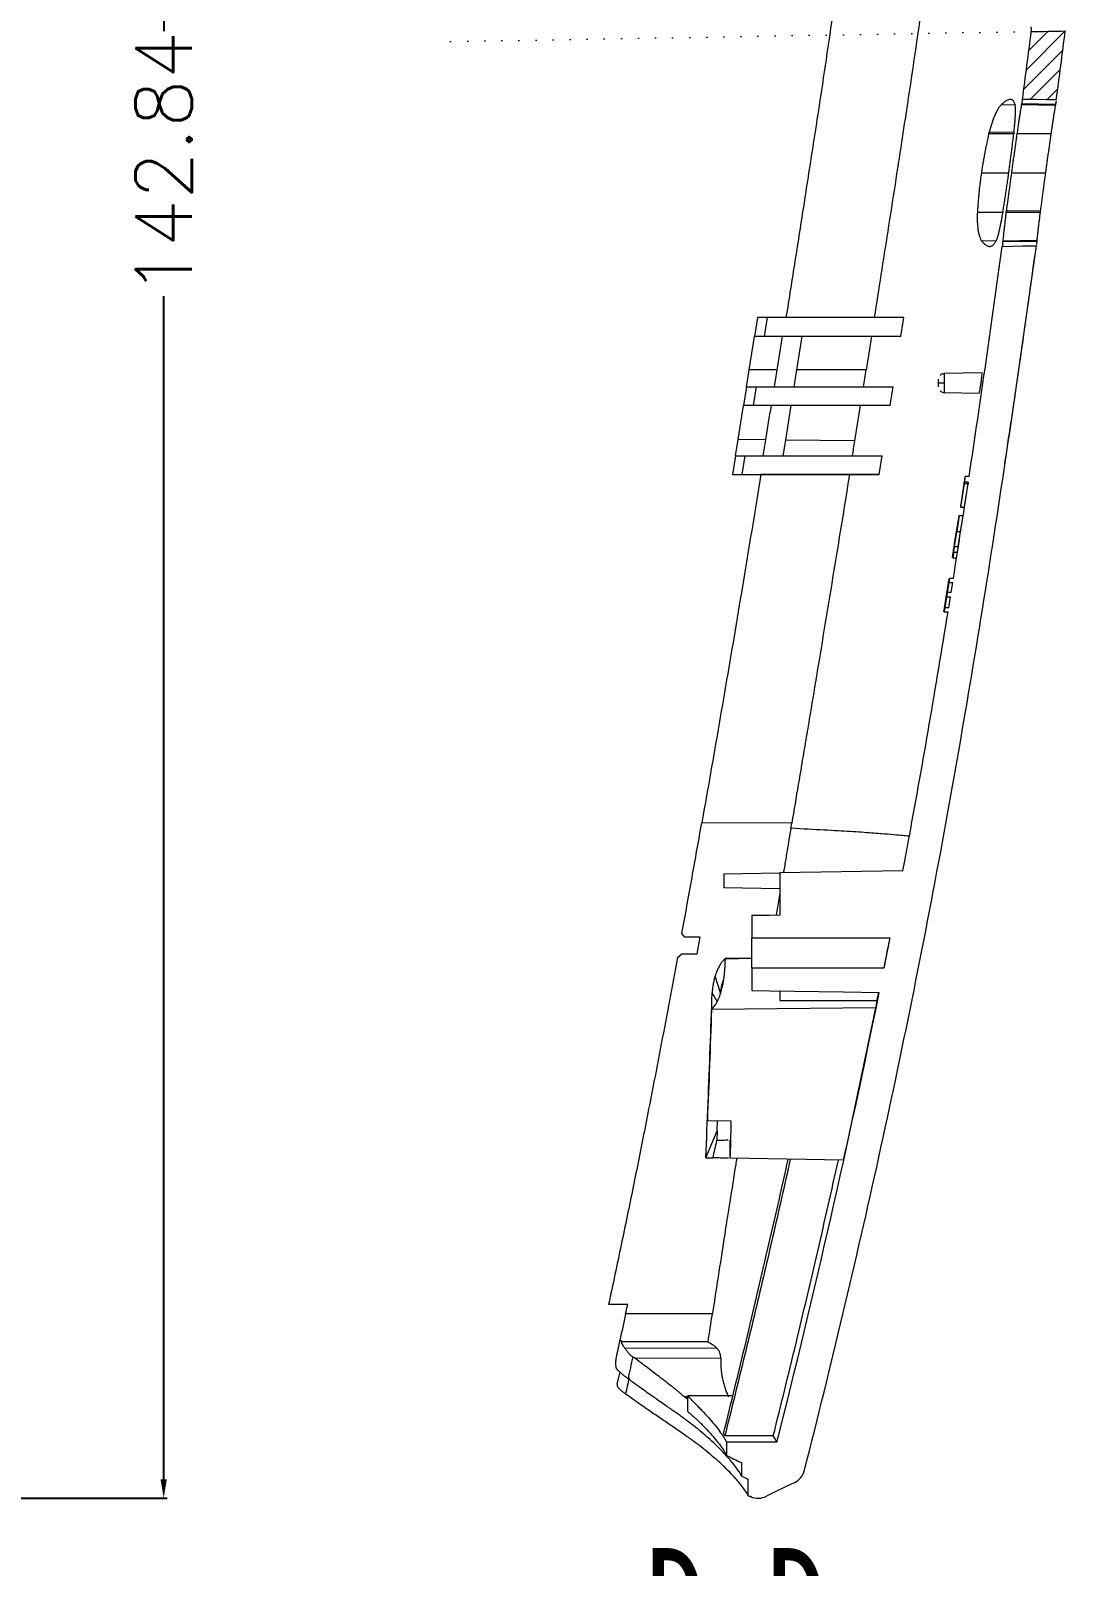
# Model space of a CAD drawing. Header units: inches. Extents: x 1631 to 3663, y 1126 to 1454.
# Drawn here: x 1801.8 to 1857.2, y 1239.8 to 1322 of the extents above; entities that cross this region are included whole.
import ezdxf

# ---------------------------------------------------------------- set-up
doc = ezdxf.new("R2010")
doc.units = ezdxf.units.IN
doc.header["$LTSCALE"] = 15
doc.styles.add('SLDTEXTSTYLE0', font='TXT', dxfattribs={"width": 0.75})
doc.styles.get("Standard").update_dxf_attribs({"font": 'txt', "bigfont": 'gbcbig.shx'})
doc.dimstyles.new('3', dxfattribs={"dimtxt": 3, "dimasz": 1, "dimexe": 0.18, "dimexo": 0.0625, "dimgap": 0.09, "dimtad": 0, "dimdsep": 46, "dimtxsty": 'Standard', "dimcen": 1, "dimclrd": 3, "dimclre": 3, "dimadec": 0, "dimazin": 2, "dimtfac": 1, "dimtofl": 0, "dimtmove": 0, "dimatfit": 3, "dimfxl": 1, "dimtolj": 1, "dimtzin": 0, "dimarcsym": 0})

# ---------------------------------------------------------------- blocks, each defined once
blk = doc.blocks.new('*D281')
at = {"color": 3, "lineweight": -2}
for p, q in [((1769.456, 1386.309), (1809.138, 1386.309)), ((1808.958, 1385.309), (1808.958, 1321.982)), ((1808.958, 1244.474), (1808.958, 1307.802)), ((1768.693, 1243.474), (1809.138, 1243.474))]:
    blk.add_line(p, q, dxfattribs=at)
at = {"color": 3}
for points in [[(1808.791, 1385.309), (1809.125, 1385.309), (1808.958, 1386.309)], [(1808.791, 1244.474), (1809.125, 1244.474), (1808.958, 1243.474)]]:
    blk.add_solid(points, dxfattribs=at)
at = {"layer": 'Defpoints', "color": 0}
for p in [(1769.394, 1386.309), (1768.631, 1243.474), (1808.958, 1243.474)]:
    blk.add_point(p, dxfattribs=at)
at = {"color": 0, "insert": (1808.958, 1314.892), "char_height": 3, "attachment_point": 5, "rotation": 90}
blk.add_mtext('\\A1;142.84', dxfattribs=at)

msp = doc.modelspace()

# ---------------------------------------------------------------- hatches: boundary and pattern name
at = {"linetype": 'Continuous', "lineweight": 0}
h = msp.add_hatch(dxfattribs=at)
h.set_pattern_fill('ANSI31', color=4, scale=0.2, style=0)
edge = h.paths.add_edge_path(flags=0)
edge.add_spline(control_points=[(1855.394, 1321.962), (1855.24, 1320.75), (1855.081, 1319.539), (1854.92, 1318.328)], knot_values=[0.056959, 0.056959, 0.056959, 0.056959, 0.060622, 0.060622, 0.060622, 0.060622], weights=[1, 1, 1, 1], degree=3, periodic=0)
edge.add_spline(control_points=[(1854.92, 1318.328), (1855.165, 1318.324), (1855.41, 1318.32), (1855.655, 1318.316), (1855.837, 1318.312), (1856.018, 1318.309), (1856.2, 1318.306), (1856.377, 1318.303), (1856.554, 1318.3), (1856.731, 1318.297)], knot_values=[0.000011, 0.000011, 0.000011, 0.000011, 0.000746, 0.000746, 0.000746, 0.001291, 0.001291, 0.001291, 0.001823, 0.001823, 0.001823, 0.001823], weights=[1, 1, 1, 1, 1, 1, 1, 1, 1, 1], degree=3, periodic=0)
edge.add_spline(control_points=[(1856.731, 1318.297), (1856.896, 1319.529), (1857.057, 1320.761), (1857.213, 1321.993)], knot_values=[0.040911, 0.040911, 0.040911, 0.040911, 0.044639, 0.044639, 0.044639, 0.044639], weights=[1, 1, 1, 1], degree=3, periodic=0)
edge.add_ellipse((1823.023, 1351.505), major_axis=(27416.749, 476.87), ratio=0.001097751, start_angle=270.0665562, end_angle=270.0703565, ccw=False)

# ---------------------------------------------------------------- linework, layer by layer
at = {"color": 7, "linetype": 'Continuous', "lineweight": 15}
for p, q in [((1857.213, 1321.998), (1857.213, 1321.993)), ((1856.689, 1318.058), (1854.877, 1318.089)), ((1856.731, 1318.297), (1856.729, 1318.284)), ((1854.627, 1316.505), (1856.445, 1316.497)), ((1854.329, 1314.396), (1856.149, 1314.396)), ((1855.876, 1312.359), (1854.055, 1312.351)), ((1855.876, 1312.359), (1855.867, 1312.293)), ((1854.047, 1312.285), (1855.867, 1312.293)), ((1853.865, 1310.714), (1855.687, 1310.745)), ((1855.689, 1310.769), (1853.867, 1310.738)), ((1855.665, 1310.504), (1855.664, 1310.494)), ((1840.747, 1306.646), (1840.588, 1305.646)), ((1841.252, 1306.646), (1840.747, 1306.646)), ((1841.252, 1306.646), (1841.093, 1305.646)), ((1848.571, 1306.646), (1841.252, 1306.646)), ((1848.416, 1305.646), (1848.571, 1306.646)), ((1840.301, 1303.846), (1840.588, 1305.646)), ((1841.093, 1305.646), (1840.588, 1305.646)), ((1848.416, 1305.646), (1841.093, 1305.646)), ((1840.157, 1302.946), (1840.301, 1303.846)), ((1841.769, 1303.846), (1840.301, 1303.846)), ((1846.559, 1303.846), (1842.832, 1303.846)), ((1852.764, 1303.687), (1850.729, 1303.652)), ((1840.157, 1302.946), (1839.996, 1301.946)), ((1840.157, 1302.946), (1840.662, 1302.946)), ((1840.662, 1302.946), (1840.501, 1301.946)), ((1840.662, 1302.946), (1847.997, 1302.946)), ((1847.839, 1301.946), (1847.997, 1302.946)), ((1850.729, 1303.147), (1850.435, 1303.147)), ((1850.729, 1302.642), (1852.598, 1302.609)), ((1839.703, 1300.133), (1839.997, 1301.946)), ((1840.501, 1301.946), (1839.996, 1301.946)), ((1847.839, 1301.946), (1840.501, 1301.946)), ((1845.951, 1300.046), (1846.257, 1301.946)), ((1839.56, 1299.246), (1839.703, 1300.133)), ((1841.169, 1300.113), (1839.703, 1300.133)), ((1842.23, 1300.098), (1842.092, 1299.246)), ((1845.951, 1300.046), (1842.23, 1300.098)), ((1839.559, 1299.246), (1839.396, 1298.246)), ((1839.559, 1299.246), (1840.064, 1299.246)), ((1840.064, 1299.246), (1839.901, 1298.246)), ((1840.064, 1299.246), (1847.414, 1299.246)), ((1847.253, 1298.246), (1847.414, 1299.246)), ((1839.396, 1298.246), (1839.901, 1298.246)), ((1839.901, 1298.246), (1847.253, 1298.246)), ((1845.661, 1298.246), (1840.916, 1298.246)), ((1851.803, 1297.746), (1851.612, 1296.504)), ((1851.633, 1296.654), (1851.826, 1297.896)), ((1852.006, 1297.746), (1851.803, 1297.746)), ((1851.814, 1296.504), (1852.006, 1297.746)), ((1851.818, 1297.843), (1851.864, 1298.145)), ((1852.021, 1297.843), (1851.818, 1297.843)), ((1852.066, 1298.145), (1851.864, 1298.145)), ((1851.54, 1296.06), (1851.409, 1295.203)), ((1851.54, 1296.06), (1851.742, 1296.06)), ((1851.611, 1295.203), (1851.742, 1296.06)), ((1851.612, 1296.504), (1851.814, 1296.504)), ((1851.432, 1295.378), (1851.27, 1294.396)), ((1851.288, 1294.546), (1851.452, 1295.528)), ((1851.409, 1295.203), (1851.611, 1295.203)), ((1851.473, 1294.396), (1851.606, 1295.203)), ((1851.27, 1294.396), (1851.473, 1294.396)), ((1851.241, 1294.096), (1851.194, 1293.796)), ((1851.194, 1293.796), (1851.397, 1293.796)), ((1851.241, 1294.096), (1851.444, 1294.096)), ((1850.732, 1290.896), (1851.02, 1292.696)), ((1851.224, 1292.696), (1851.021, 1292.696)), ((1850.985, 1292.543), (1850.814, 1291.509)), ((1850.824, 1291.509), (1850.985, 1292.543)), ((1850.984, 1292.466), (1850.899, 1291.93)), ((1850.899, 1291.93), (1850.9, 1291.93)), ((1851.102, 1291.93), (1850.9, 1291.93)), ((1850.985, 1292.466), (1850.984, 1292.466)), ((1850.985, 1292.466), (1851.187, 1292.466)), ((1851.101, 1291.93), (1851.187, 1292.466)), ((1851.102, 1291.93), (1851.101, 1291.93)), ((1851.102, 1291.93), (1851.188, 1292.466)), ((1851.187, 1292.466), (1851.187, 1292.466)), ((1850.788, 1291.356), (1850.711, 1290.896)), ((1850.728, 1290.896), (1850.8, 1291.356)), ((1850.862, 1291.701), (1850.77, 1291.126)), ((1850.973, 1291.126), (1850.77, 1291.126)), ((1850.77, 1291.126), (1850.77, 1291.126)), ((1850.863, 1291.701), (1850.862, 1291.701)), ((1850.863, 1291.701), (1851.065, 1291.701)), ((1850.972, 1291.126), (1851.065, 1291.701)), ((1850.973, 1291.126), (1850.972, 1291.126)), ((1850.973, 1291.126), (1851.065, 1291.701)), ((1851.065, 1291.701), (1851.065, 1291.701)), ((1850.733, 1290.896), (1850.936, 1290.896)), ((1842.574, 1279.602), (1837.758, 1279.609)), ((1848.524, 1277.047), (1841.935, 1276.932)), ((1838.934, 1276.879), (1841.935, 1276.932)), ((1841.935, 1276.932), (1841.935, 1274.672)), ((1841.935, 1276.079), (1838.935, 1276.132)), ((1841.935, 1275.84), (1841.74, 1274.668)), ((1840.435, 1274.646), (1840.435, 1273.445)), ((1836.859, 1273.496), (1836.695, 1273.693)), ((1837.676, 1273.496), (1836.859, 1273.496)), ((1837.51, 1272.596), (1837.676, 1273.496)), ((1847.833, 1273.445), (1840.435, 1273.445)), ((1836.457, 1272.399), (1836.694, 1272.596)), ((1836.694, 1272.596), (1837.51, 1272.596)), ((1839.019, 1272.343), (1840.435, 1272.364)), ((1839.105, 1272.373), (1840.435, 1272.396)), ((1840.435, 1271.847), (1840.435, 1270.646)), ((1840.435, 1271.847), (1847.518, 1271.847)), ((1841.935, 1270.62), (1841.935, 1270.103)), ((1847.133, 1270.101), (1847.231, 1270.528)), ((1847.068, 1269.71), (1838.282, 1269.619)), ((1841.935, 1270.103), (1847.133, 1270.101)), ((1837.974, 1261.689), (1838.584, 1263.131)), ((1838.057, 1263.688), (1839.32, 1263.666)), ((1838.584, 1263.131), (1838.569, 1262.613)), ((1838.584, 1263.131), (1838.598, 1263.678)), ((1839.32, 1263.666), (1839.295, 1262.277)), ((1839.285, 1261.666), (1839.274, 1262.626)), ((1839.285, 1261.666), (1839.299, 1262.626)), ((1839.285, 1261.666), (1839.295, 1262.277)), ((1839.299, 1262.626), (1839.301, 1262.626)), ((1839.285, 1261.666), (1839.283, 1261.787)), ((1845.346, 1261.56), (1839.285, 1261.666)), ((1833.792, 1253.841), (1832.768, 1253.841)), ((1838.325, 1253.332), (1833.682, 1253.332)), ((1838.097, 1251.832), (1833.462, 1251.832)), ((1838.579, 1251.486), (1833.639, 1251.492)), ((1834.162, 1250.974), (1838.77, 1250.965)), ((1833.364, 1250.233), (1833.217, 1249.581)), ((1837.015, 1248.752), (1836.824, 1248.902)), ((1837.015, 1248.902), (1836.824, 1248.902)), ((1839.398, 1248.945), (1837.015, 1248.945)), ((1837.015, 1248.105), (1837.015, 1248.945)), ((1841.587, 1246.808), (1838.991, 1246.814)), ((1839.077, 1246.462), (1839.077, 1245.762)), ((1841.777, 1246.462), (1839.077, 1246.462)), ((1839.877, 1245.375), (1839.877, 1244.658)), ((1840.227, 1244.498), (1840.227, 1243.621))]:
    msp.add_line(p, q, dxfattribs=at)
at = {"color": 8, "linetype": 'Continuous', "lineweight": 15}
for p, q in [((1853.795, 1318.052), (1854.534, 1318.04)), ((1853.124, 1316.505), (1854.457, 1316.499)), ((1854.464, 1316.563), (1853.139, 1316.569)), ((1852.72, 1314.394), (1854.19, 1314.394)), ((1852.509, 1312.285), (1853.889, 1312.291)), ((1853.511, 1310.751), (1852.748, 1310.738)), ((1850.729, 1303.652), (1850.729, 1303.147)), ((1850.729, 1303.147), (1850.729, 1302.642)), ((1838.76, 1270.514), (1838.47, 1271.412)), ((1838.577, 1270.055), (1838.313, 1270.511)), ((1839.283, 1261.787), (1839.272, 1262.626)), ((1839.289, 1262.626), (1839.285, 1261.784))]:
    msp.add_line(p, q, dxfattribs=at)
at = {"color": 7, "linetype": 'Continuous', "lineweight": 15, "flags": 128}
for points in [[(1856.731, 1318.297), (1856.2, 1318.306), (1855.655, 1318.316), (1854.92, 1318.328)], [(1854.87, 1318.052), (1855.776, 1318.036), (1856.682, 1318.021)], [(1853.842, 1310.462), (1854.38, 1310.471), (1854.928, 1310.481), (1855.664, 1310.494)], [(1841.935, 1274.672), (1841.381, 1274.662), (1840.435, 1274.646)], [(1840.435, 1270.646), (1841.382, 1270.63), (1845.345, 1270.561), (1847.254, 1270.527)], [(1842.729, 1244.32), (1842.243, 1244.079), (1841.647, 1243.785), (1841.221, 1243.575)]]:
    msp.add_lwpolyline(points, dxfattribs=at)
at = {"color": 7, "linetype": 'Continuous', "lineweight": 15}
msp.add_ellipse((1823.023, 1351.505), major_axis=(27416.749, 476.87), ratio=0.001098, start_param=4.713551, end_param=4.713617, dxfattribs=at)
for points, knots in [([(1846.721, 1344.647), (1846.717, 1344.316), (1846.709, 1343.649), (1846.684, 1342.64), (1846.65, 1341.612), (1846.605, 1340.568), (1846.55, 1339.506), (1846.485, 1338.427), (1846.339, 1336.319), (1846.052, 1333.067), (1845.637, 1329.397), (1845.234, 1326.261), (1844.767, 1322.858), (1844.255, 1319.41), (1843.691, 1315.743), (1843.235, 1312.812), (1842.749, 1309.702), (1842.426, 1307.66), (1842.265, 1306.646)], [0, 0, 0, 0, 0.025912, 0.052282, 0.079115, 0.106412, 0.134177, 0.162412, 0.191118, 0.299658, 0.418143, 0.480376, 0.547332, 0.68716, 0.753425, 0.838014, 0.919547, 1, 1, 1, 1]), ([(1847.002, 1306.646), (1847.123, 1307.41), (1847.365, 1308.949), (1847.737, 1311.324), (1848.105, 1313.689), (1848.451, 1315.935), (1848.752, 1317.905), (1849.022, 1319.701), (1849.277, 1321.44), (1849.57, 1323.49), (1849.881, 1325.785), (1850.121, 1327.627), (1850.233, 1328.599), (1850.25, 1328.745)], [0, 0, 0, 0, 0.1039108, 0.2092867, 0.3229204, 0.4252964, 0.5145179, 0.5905861, 0.6691324, 0.7506232, 0.8685951, 0.9802225, 1, 1, 1, 1]), ([(1855.373, 1322.213), (1855.376, 1322.193), (1855.38, 1322.153), (1855.386, 1322.103), (1855.39, 1322.059), (1855.392, 1322.024), (1855.394, 1321.997), (1855.394, 1321.977), (1855.395, 1321.965), (1855.394, 1321.963), (1855.394, 1321.962)], [0, 0, 0, 0, 0.1260253, 0.2522995, 0.3785805, 0.5046036, 0.6300806, 0.7547002, 0.8781266, 1, 1, 1, 1]), ([(1854.522, 1318.052), (1854.515, 1318.075), (1854.501, 1318.121), (1854.476, 1318.177), (1854.449, 1318.226), (1854.417, 1318.265), (1854.367, 1318.309), (1854.29, 1318.337), (1854.181, 1318.321), (1854.062, 1318.264), (1853.937, 1318.18), (1853.842, 1318.095), (1853.795, 1318.052)], [0, 0, 0, 0, 0.063602, 0.127195, 0.190827, 0.254543, 0.318388, 0.470151, 0.621097, 0.746871, 0.873077, 1, 1, 1, 1]), ([(1854.92, 1318.328), (1854.919, 1318.327), (1854.919, 1318.324), (1854.916, 1318.308), (1854.912, 1318.284), (1854.906, 1318.25), (1854.898, 1318.206), (1854.889, 1318.153), (1854.881, 1318.11), (1854.877, 1318.089)], [0, 0, 0, 0, 0.1419942, 0.2843266, 0.4269543, 0.5698467, 0.7129861, 0.8563678, 1, 1, 1, 1]), ([(1856.721, 1318.235), (1856.719, 1318.224), (1856.715, 1318.203), (1856.708, 1318.162), (1856.699, 1318.115), (1856.692, 1318.077), (1856.689, 1318.058)], [0, 0, 0, 0, 0.249463, 0.499289, 0.749467, 1, 1, 1, 1]), ([(1853.795, 1318.052), (1853.78, 1318.038), (1853.752, 1318.01), (1853.707, 1317.955), (1853.661, 1317.892), (1853.601, 1317.796), (1853.525, 1317.66), (1853.437, 1317.473), (1853.354, 1317.268), (1853.275, 1317.049), (1853.203, 1316.817), (1853.161, 1316.651), (1853.139, 1316.569)], [0, 0, 0, 0, 0.0688284, 0.1370019, 0.2048541, 0.2727225, 0.4039348, 0.5288141, 0.6504498, 0.7683722, 0.8843152, 1, 1, 1, 1]), ([(1854.463, 1316.547), (1854.467, 1316.59), (1854.477, 1316.677), (1854.491, 1316.805), (1854.503, 1316.929), (1854.517, 1317.087), (1854.532, 1317.273), (1854.544, 1317.474), (1854.55, 1317.652), (1854.55, 1317.789), (1854.546, 1317.891), (1854.539, 1317.968), (1854.532, 1318.007), (1854.528, 1318.027)], [0, 0, 0, 0, 0.063732, 0.127272, 0.190875, 0.254796, 0.377715, 0.501846, 0.624125, 0.745406, 0.831202, 0.915871, 1, 1, 1, 1]), ([(1854.87, 1318.052), (1854.867, 1318.039), (1854.862, 1318.012), (1854.854, 1317.962), (1854.843, 1317.903), (1854.828, 1317.813), (1854.807, 1317.682), (1854.776, 1317.494), (1854.743, 1317.279), (1854.706, 1317.04), (1854.667, 1316.782), (1854.64, 1316.597), (1854.627, 1316.505)], [0, 0, 0, 0, 0.062259, 0.12428, 0.186306, 0.248582, 0.372336, 0.496647, 0.621372, 0.746582, 0.873277, 1, 1, 1, 1]), ([(1856.682, 1318.021), (1856.68, 1318.008), (1856.675, 1317.982), (1856.666, 1317.932), (1856.657, 1317.875), (1856.642, 1317.786), (1856.62, 1317.656), (1856.591, 1317.47), (1856.558, 1317.258), (1856.522, 1317.023), (1856.484, 1316.769), (1856.458, 1316.588), (1856.445, 1316.497)], [0, 0, 0, 0, 0.062302, 0.124316, 0.18628, 0.248439, 0.372854, 0.497908, 0.622416, 0.747586, 0.87384, 1, 1, 1, 1]), ([(1853.124, 1316.505), (1853.104, 1316.418), (1853.064, 1316.244), (1853.006, 1315.98), (1852.951, 1315.717), (1852.899, 1315.453), (1852.85, 1315.189), (1852.804, 1314.924), (1852.76, 1314.659), (1852.734, 1314.482), (1852.72, 1314.394)], [0, 0, 0, 0, 0.127634, 0.254241, 0.379959, 0.504928, 0.629282, 0.753156, 0.876685, 1, 1, 1, 1]), ([(1854.189, 1314.396), (1854.201, 1314.485), (1854.225, 1314.662), (1854.261, 1314.929), (1854.296, 1315.194), (1854.33, 1315.458), (1854.364, 1315.722), (1854.396, 1315.984), (1854.428, 1316.245), (1854.448, 1316.418), (1854.458, 1316.505)], [0, 0, 0, 0, 0.1253971, 0.2504103, 0.3751743, 0.4998244, 0.6244964, 0.7493262, 0.8744492, 1, 1, 1, 1]), ([(1854.627, 1316.505), (1854.615, 1316.419), (1854.59, 1316.247), (1854.553, 1315.986), (1854.515, 1315.724), (1854.478, 1315.461), (1854.441, 1315.196), (1854.403, 1314.931), (1854.366, 1314.664), (1854.342, 1314.485), (1854.329, 1314.396)], [0, 0, 0, 0, 0.125191, 0.250084, 0.374799, 0.499458, 0.624183, 0.749099, 0.87433, 1, 1, 1, 1]), ([(1856.445, 1316.497), (1856.432, 1316.411), (1856.408, 1316.24), (1856.371, 1315.98), (1856.334, 1315.719), (1856.296, 1315.457), (1856.259, 1315.194), (1856.222, 1314.929), (1856.185, 1314.663), (1856.161, 1314.485), (1856.149, 1314.396)], [0, 0, 0, 0, 0.125125, 0.249971, 0.374658, 0.499307, 0.624041, 0.748985, 0.874264, 1, 1, 1, 1]), ([(1852.72, 1314.394), (1852.708, 1314.306), (1852.683, 1314.13), (1852.649, 1313.865), (1852.617, 1313.601), (1852.59, 1313.337), (1852.565, 1313.073), (1852.543, 1312.809), (1852.524, 1312.546), (1852.514, 1312.372), (1852.509, 1312.285)], [0, 0, 0, 0, 0.124657, 0.24913, 0.373556, 0.498076, 0.622834, 0.747975, 0.873646, 1, 1, 1, 1]), ([(1853.878, 1312.318), (1853.894, 1312.415), (1853.925, 1312.609), (1853.971, 1312.903), (1854.016, 1313.199), (1854.06, 1313.496), (1854.104, 1313.794), (1854.147, 1314.094), (1854.175, 1314.295), (1854.189, 1314.396)], [0, 0, 0, 0, 0.143246, 0.286035, 0.428562, 0.571026, 0.713625, 0.856552, 1, 1, 1, 1]), ([(1854.329, 1314.396), (1854.316, 1314.297), (1854.289, 1314.099), (1854.248, 1313.804), (1854.209, 1313.51), (1854.17, 1313.218), (1854.131, 1312.927), (1854.093, 1312.638), (1854.068, 1312.447), (1854.055, 1312.351)], [0, 0, 0, 0, 0.143732, 0.286883, 0.429626, 0.572136, 0.714586, 0.857151, 1, 1, 1, 1]), ([(1856.149, 1314.396), (1856.135, 1314.297), (1856.108, 1314.1), (1856.068, 1313.806), (1856.029, 1313.513), (1855.99, 1313.222), (1855.951, 1312.933), (1855.913, 1312.644), (1855.888, 1312.454), (1855.876, 1312.359)], [0, 0, 0, 0, 0.143775, 0.286956, 0.429714, 0.572224, 0.71466, 0.857196, 1, 1, 1, 1]), ([(1852.509, 1312.285), (1852.506, 1312.238), (1852.502, 1312.146), (1852.499, 1312.012), (1852.499, 1311.885), (1852.504, 1311.722), (1852.518, 1311.527), (1852.547, 1311.313), (1852.585, 1311.121), (1852.632, 1310.958), (1852.686, 1310.825), (1852.727, 1310.767), (1852.748, 1310.738)], [0, 0, 0, 0, 0.0630095, 0.1243955, 0.1844391, 0.2434469, 0.3633417, 0.4881295, 0.6141088, 0.7393344, 0.869398, 1, 1, 1, 1]), ([(1853.518, 1310.763), (1853.525, 1310.778), (1853.538, 1310.807), (1853.56, 1310.86), (1853.581, 1310.921), (1853.611, 1311.013), (1853.648, 1311.147), (1853.694, 1311.336), (1853.741, 1311.549), (1853.786, 1311.781), (1853.83, 1312.027), (1853.859, 1312.199), (1853.873, 1312.285)], [0, 0, 0, 0, 0.062076, 0.124097, 0.186295, 0.248901, 0.375134, 0.502037, 0.628312, 0.754111, 0.877192, 1, 1, 1, 1]), ([(1854.047, 1312.285), (1854.041, 1312.241), (1854.03, 1312.154), (1854.013, 1312.027), (1853.998, 1311.904), (1853.978, 1311.74), (1853.954, 1311.543), (1853.929, 1311.325), (1853.907, 1311.13), (1853.889, 1310.964), (1853.875, 1310.827), (1853.87, 1310.768), (1853.867, 1310.738)], [0, 0, 0, 0, 0.059623, 0.118915, 0.178098, 0.237392, 0.360989, 0.48398, 0.61176, 0.739039, 0.869653, 1, 1, 1, 1]), ([(1855.867, 1312.293), (1855.861, 1312.248), (1855.849, 1312.157), (1855.833, 1312.025), (1855.816, 1311.897), (1855.796, 1311.731), (1855.772, 1311.534), (1855.747, 1311.321), (1855.726, 1311.134), (1855.709, 1310.978), (1855.696, 1310.852), (1855.692, 1310.797), (1855.689, 1310.769)], [0, 0, 0, 0, 0.063061, 0.125707, 0.188201, 0.250803, 0.37662, 0.501873, 0.62707, 0.751849, 0.876101, 1, 1, 1, 1]), ([(1852.748, 1310.738), (1852.768, 1310.714), (1852.809, 1310.666), (1852.869, 1310.607), (1852.926, 1310.557), (1852.982, 1310.518), (1853.037, 1310.488), (1853.09, 1310.469), (1853.141, 1310.46), (1853.191, 1310.461), (1853.256, 1310.476), (1853.333, 1310.518), (1853.42, 1310.604), (1853.476, 1310.694), (1853.504, 1310.738)], [0, 0, 0, 0, 0.068387, 0.136508, 0.204393, 0.272075, 0.339585, 0.406958, 0.474228, 0.54143, 0.608603, 0.73931, 0.86967, 1, 1, 1, 1]), ([(1853.865, 1310.714), (1853.863, 1310.691), (1853.859, 1310.646), (1853.854, 1310.591), (1853.85, 1310.545), (1853.847, 1310.509), (1853.844, 1310.483), (1853.843, 1310.466), (1853.842, 1310.463), (1853.842, 1310.462)], [0, 0, 0, 0, 0.14374, 0.287193, 0.430368, 0.57326, 0.715853, 0.858114, 1, 1, 1, 1]), ([(1855.687, 1310.745), (1855.685, 1310.725), (1855.682, 1310.685), (1855.677, 1310.636), (1855.674, 1310.592), (1855.671, 1310.57), (1855.67, 1310.559)], [0, 0, 0, 0, 0.250635, 0.500846, 0.750638, 1, 1, 1, 1]), ([(1850.641, 1278.586), (1851.615, 1283.882), (1852.504, 1289.192), (1854.158, 1299.831), (1854.922, 1305.16), (1855.664, 1310.493)], [0, 0, 0, 0, 0.5, 0.5, 1, 1, 1, 1]), ([(1853.978, 1298.825), (1854.195, 1300.263), (1854.758, 1303.994), (1855.277, 1307.73), (1855.596, 1310.026)], [0, 0, 0, 0, 0.385479, 1, 1, 1, 1]), ([(1850.435, 1303.147), (1850.435, 1303.205), (1850.435, 1303.266), (1850.435, 1303.339), (1850.435, 1303.352), (1850.435, 1303.352)], [0, 0, 0, 0, 0.5, 0.5, 1, 1, 1, 1]), ([(1850.729, 1303.652), (1850.69, 1303.647), (1850.63, 1303.639), (1850.559, 1303.598), (1850.529, 1303.57), (1850.514, 1303.556)], [0, 0, 0, 0, 0.487347, 0.743365, 1, 1, 1, 1]), ([(1852.706, 1303.147), (1852.712, 1303.187), (1852.723, 1303.264), (1852.74, 1303.399), (1852.757, 1303.545), (1852.763, 1303.654), (1852.762, 1303.7), (1852.756, 1303.687), (1852.756, 1303.687)], [0, 0, 0, 0, 0.142253, 0.274255, 0.5066, 0.753976, 0.998353, 1, 1, 1, 1]), ([(1850.435, 1302.942), (1850.435, 1302.942), (1850.435, 1302.954), (1850.435, 1303.027), (1850.435, 1303.088), (1850.435, 1303.147)], [0, 0, 0, 0, 0.5, 0.5, 1, 1, 1, 1]), ([(1850.515, 1302.737), (1850.531, 1302.723), (1850.561, 1302.694), (1850.632, 1302.654), (1850.693, 1302.646), (1850.732, 1302.642)], [0, 0, 0, 0, 0.256943, 0.513094, 1, 1, 1, 1]), ([(1852.599, 1302.61), (1852.603, 1302.616), (1852.611, 1302.626), (1852.627, 1302.69), (1852.646, 1302.78), (1852.674, 1302.933), (1852.696, 1303.075), (1852.706, 1303.147)], [0, 0, 0, 0, 0.228456, 0.356763, 0.492875, 0.74587, 1, 1, 1, 1]), ([(1840.916, 1298.246), (1840.772, 1297.358), (1840.484, 1295.582), (1840.044, 1292.918), (1839.598, 1290.255), (1839.147, 1287.593), (1838.69, 1284.931), (1838.228, 1282.27), (1837.915, 1280.496), (1837.758, 1279.609)], [0, 0, 0, 0, 0.142731, 0.285502, 0.428314, 0.571169, 0.714067, 0.85701, 1, 1, 1, 1]), ([(1845.661, 1298.246), (1845.53, 1297.436), (1845.266, 1295.804), (1844.863, 1293.339), (1844.453, 1290.839), (1843.922, 1287.628), (1843.297, 1283.878), (1842.806, 1280.975), (1842.574, 1279.602)], [0, 0, 0, 0, 0.130224, 0.262356, 0.396396, 0.532344, 0.778972, 1, 1, 1, 1]), ([(1847.253, 1298.246), (1847.184, 1298.246), (1847.044, 1298.246), (1846.828, 1298.246), (1846.607, 1298.246), (1846.379, 1298.246), (1846.146, 1298.246), (1845.906, 1298.246), (1845.743, 1298.246), (1845.661, 1298.246)], [0, 0, 0, 0, 0.138391, 0.278045, 0.419101, 0.561696, 0.70596, 0.85202, 1, 1, 1, 1]), ([(1851.803, 1297.746), (1851.805, 1297.759), (1851.809, 1297.784), (1851.813, 1297.812), (1851.816, 1297.833), (1851.818, 1297.839), (1851.818, 1297.843)], [0, 0, 0, 0, 0.267744, 0.523561, 0.767592, 1, 1, 1, 1]), ([(1851.826, 1297.896), (1851.828, 1297.915), (1851.834, 1297.952), (1851.841, 1298), (1851.848, 1298.042), (1851.853, 1298.077), (1851.857, 1298.104), (1851.861, 1298.125), (1851.863, 1298.139), (1851.864, 1298.143), (1851.864, 1298.145)], [0, 0, 0, 0, 0.13646, 0.269596, 0.399431, 0.525988, 0.649294, 0.769377, 0.886268, 1, 1, 1, 1]), ([(1852.021, 1297.843), (1852.02, 1297.839), (1852.019, 1297.833), (1852.016, 1297.812), (1852.012, 1297.784), (1852.008, 1297.759), (1852.006, 1297.746)], [0, 0, 0, 0, 0.233902, 0.47843, 0.733749, 1, 1, 1, 1]), ([(1851.474, 1295.703), (1851.485, 1295.762), (1851.508, 1295.881), (1851.529, 1295.999), (1851.54, 1296.06)], [0, 0, 0, 0, 0.493327, 1, 1, 1, 1]), ([(1851.612, 1296.504), (1851.613, 1296.511), (1851.615, 1296.526), (1851.625, 1296.555), (1851.62, 1296.587), (1851.625, 1296.622), (1851.63, 1296.643), (1851.633, 1296.654)], [0, 0, 0, 0, 0.145855, 0.291709, 0.574589, 0.78595, 1, 1, 1, 1]), ([(1851.409, 1295.203), (1851.41, 1295.212), (1851.413, 1295.228), (1851.423, 1295.262), (1851.418, 1295.299), (1851.424, 1295.341), (1851.429, 1295.366), (1851.432, 1295.378)], [0, 0, 0, 0, 0.144585, 0.28765, 0.569917, 0.782848, 1, 1, 1, 1]), ([(1851.452, 1295.528), (1851.453, 1295.537), (1851.456, 1295.554), (1851.465, 1295.587), (1851.461, 1295.624), (1851.466, 1295.666), (1851.471, 1295.691), (1851.474, 1295.703)], [0, 0, 0, 0, 0.145187, 0.288789, 0.571836, 0.784428, 1, 1, 1, 1]), ([(1851.179, 1293.796), (1851.179, 1293.797), (1851.179, 1293.799), (1851.18, 1293.811), (1851.182, 1293.831), (1851.185, 1293.86), (1851.189, 1293.896), (1851.196, 1293.95), (1851.208, 1294.032), (1851.226, 1294.152), (1851.24, 1294.246), (1851.248, 1294.296)], [0, 0, 0, 0, 0.080349, 0.1615793, 0.2437215, 0.3268055, 0.4108597, 0.4959121, 0.6392706, 0.8072987, 1, 1, 1, 1]), ([(1851.254, 1294.296), (1851.252, 1294.283), (1851.248, 1294.257), (1851.242, 1294.219), (1851.237, 1294.185), (1851.232, 1294.145), (1851.226, 1294.104), (1851.227, 1294.099), (1851.227, 1294.096)], [0, 0, 0, 0, 0.128614, 0.251965, 0.375092, 0.503033, 0.75198, 1, 1, 1, 1]), ([(1851.27, 1294.396), (1851.268, 1294.38), (1851.263, 1294.349), (1851.257, 1294.314), (1851.254, 1294.296)], [0, 0, 0, 0, 0.499674, 1, 1, 1, 1]), ([(1851.457, 1294.296), (1851.454, 1294.281), (1851.45, 1294.25), (1851.444, 1294.208), (1851.439, 1294.172), (1851.435, 1294.143), (1851.432, 1294.121), (1851.43, 1294.106), (1851.429, 1294.098), (1851.429, 1294.097), (1851.429, 1294.096)], [0, 0, 0, 0, 0.148941, 0.290958, 0.426085, 0.554359, 0.675827, 0.790544, 0.898575, 1, 1, 1, 1]), ([(1850.705, 1290.896), (1850.756, 1291.194), (1850.858, 1291.793), (1850.957, 1292.394), (1851.007, 1292.696)], [0, 0, 0, 0, 0.4958492, 1, 1, 1, 1]), ([(1851.012, 1292.696), (1850.965, 1292.396), (1850.872, 1291.796), (1850.777, 1291.196), (1850.73, 1290.896)], [0, 0, 0, 0, 0.500589, 1, 1, 1, 1]), ([(1850.863, 1291.701), (1850.868, 1291.736), (1850.874, 1291.771), (1850.88, 1291.806), (1850.886, 1291.847), (1850.893, 1291.889), (1850.9, 1291.93)], [0.0008269567, 0.0008269567, 0.0008269567, 0.0008269567, 0.0009334874, 0.0009334874, 0.0009334874, 0.0010596725, 0.0010596725, 0.0010596725, 0.0010596725]), ([(1850.8, 1291.356), (1850.8, 1291.356), (1850.799, 1291.356), (1850.794, 1291.356), (1850.795, 1291.356), (1850.793, 1291.356), (1850.79, 1291.356), (1850.788, 1291.356)], [0, 0, 0, 0, 0.143827, 0.287654, 0.5736, 0.7868, 1, 1, 1, 1]), ([(1850.814, 1291.509), (1850.814, 1291.509), (1850.815, 1291.509), (1850.821, 1291.509), (1850.818, 1291.509), (1850.821, 1291.509), (1850.823, 1291.509), (1850.824, 1291.509)], [0, 0, 0, 0, 0.141959, 0.283918, 0.568854, 0.783769, 1, 1, 1, 1]), ([(1836.695, 1273.693), (1836.876, 1274.688), (1837.234, 1276.659), (1837.585, 1278.632), (1837.758, 1279.609)], [0, 0, 0, 0, 0.5049033, 1, 1, 1, 1]), ([(1842.528, 1279.338), (1842.459, 1278.931), (1842.356, 1278.326), (1842.235, 1277.596), (1842.173, 1277.202), (1842.141, 1277.006), (1842.129, 1276.935)], [0, 0, 0, 0, 0.50826, 0.756271, 0.911119, 1, 1, 1, 1]), ([(1842.528, 1279.338), (1843.172, 1279.301), (1843.763, 1279.268), (1844.82, 1279.212), (1845.283, 1279.188), (1846.127, 1279.136), (1846.505, 1279.109), (1847.172, 1279.059), (1847.46, 1279.036), (1848.187, 1278.977), (1848.483, 1278.95), (1848.824, 1278.918), (1848.87, 1278.912), (1848.87, 1278.912)], [0, 0, 0, 0, 0.125, 0.125, 0.25, 0.25, 0.375, 0.375, 0.5, 0.5, 0.75, 0.75, 1, 1, 1, 1]), ([(1848.524, 1277.047), (1848.524, 1277.05), (1848.525, 1277.052), (1848.525, 1277.054), (1848.569, 1277.286), (1848.612, 1277.518), (1848.655, 1277.75), (1848.727, 1278.137), (1848.799, 1278.525), (1848.87, 1278.912)], [0.000700845, 0.000700845, 0.000700845, 0.000700845, 0.000708061, 0.000708061, 0.000708061, 0.001416121, 0.001416121, 0.001416121, 0.002597148, 0.002597148, 0.002597148, 0.002597148]), ([(1843.256, 1244.97), (1844.671, 1250.53), (1846.001, 1256.112), (1848.467, 1267.318), (1849.602, 1272.943), (1850.641, 1278.586)], [0, 0, 0, 0, 0.5, 0.5, 1, 1, 1, 1]), ([(1840.435, 1271.847), (1840.435, 1271.849), (1840.435, 1271.854), (1840.435, 1271.874), (1840.435, 1271.912), (1840.435, 1271.977), (1840.435, 1272.11), (1840.435, 1272.332), (1840.435, 1272.646), (1840.435, 1272.96), (1840.435, 1273.182), (1840.435, 1273.316), (1840.435, 1273.387), (1840.435, 1273.432), (1840.435, 1273.441), (1840.435, 1273.445)], [0, 0, 0, 0, 0.037631, 0.075149, 0.113054, 0.178715, 0.244588, 0.370302, 0.500037, 0.629771, 0.755486, 0.821147, 0.88702, 0.943582, 1, 1, 1, 1]), ([(1847.518, 1271.847), (1847.55, 1272.008), (1847.582, 1272.169), (1847.614, 1272.331), (1847.647, 1272.496), (1847.679, 1272.661), (1847.712, 1272.826), (1847.752, 1273.032), (1847.793, 1273.239), (1847.833, 1273.445)], [0.000011603, 0.000011603, 0.000011603, 0.000011603, 0.000504688, 0.000504688, 0.000504688, 0.001009377, 0.001009377, 0.001009377, 0.001640726, 0.001640726, 0.001640726, 0.001640726]), ([(1847.518, 1271.847), (1847.518, 1271.849), (1847.519, 1271.854), (1847.523, 1271.875), (1847.53, 1271.912), (1847.542, 1271.975), (1847.567, 1272.107), (1847.61, 1272.33), (1847.672, 1272.647), (1847.735, 1272.963), (1847.78, 1273.185), (1847.807, 1273.318), (1847.821, 1273.388), (1847.83, 1273.432), (1847.832, 1273.441), (1847.833, 1273.445)], [0, 0, 0, 0, 0.037401, 0.07474, 0.112523, 0.175772, 0.23944, 0.368375, 0.500541, 0.631404, 0.760476, 0.824499, 0.888177, 0.944286, 1, 1, 1, 1]), ([(1836.457, 1272.399), (1836.315, 1271.634), (1836.03, 1270.096), (1835.591, 1267.782), (1835.143, 1265.453), (1834.643, 1262.898), (1834.079, 1260.088), (1833.444, 1256.995), (1832.996, 1254.903), (1832.768, 1253.841)], [0, 0, 0, 0, 0.123358, 0.2478, 0.373149, 0.499214, 0.660409, 0.827646, 1, 1, 1, 1]), ([(1838.361, 1269.708), (1838.592, 1269.984), (1838.753, 1270.366), (1838.962, 1271.276), (1839.009, 1271.806), (1839.019, 1272.343)], [0, 0, 0, 0, 0.5, 0.5, 1, 1, 1, 1]), ([(1839.105, 1272.373), (1839.094, 1272.372), (1839.071, 1272.369), (1839.034, 1272.353), (1838.994, 1272.328), (1838.95, 1272.291), (1838.904, 1272.243), (1838.855, 1272.185), (1838.783, 1272.089), (1838.696, 1271.949), (1838.603, 1271.761), (1838.529, 1271.584), (1838.488, 1271.465), (1838.47, 1271.412)], [0, 0, 0, 0, 0.067168, 0.135661, 0.205496, 0.276687, 0.349248, 0.423191, 0.498529, 0.657115, 0.793512, 0.907783, 1, 1, 1, 1]), ([(1839.019, 1272.343), (1839.035, 1272.352), (1839.065, 1272.369), (1839.092, 1272.371), (1839.105, 1272.373)], [0, 0, 0, 0, 0.507556, 1, 1, 1, 1]), ([(1838.47, 1271.412), (1838.459, 1271.375), (1838.436, 1271.303), (1838.407, 1271.19), (1838.381, 1271.076), (1838.36, 1270.962), (1838.342, 1270.848), (1838.328, 1270.735), (1838.318, 1270.623), (1838.315, 1270.548), (1838.313, 1270.511)], [0, 0, 0, 0, 0.1361475, 0.2689071, 0.3983715, 0.5246399, 0.6478188, 0.7680223, 0.8853724, 1, 1, 1, 1]), ([(1837.974, 1261.689), (1838.015, 1262.669), (1838.096, 1264.63), (1838.209, 1267.571), (1838.278, 1269.531), (1838.313, 1270.511)], [0, 0, 0, 0, 0.33344, 0.666773, 1, 1, 1, 1]), ([(1838.779, 1270.456), (1838.782, 1270.521), (1838.788, 1270.654), (1838.825, 1270.896), (1838.87, 1271.087), (1838.908, 1271.159), (1838.911, 1271.164)], [0, 0, 0, 0, 0.236295, 0.481182, 0.960154, 1, 1, 1, 1]), ([(1838.282, 1269.619), (1838.246, 1268.631), (1838.175, 1266.653), (1838.096, 1264.676), (1838.057, 1263.688)], [0, 0, 0, 0, 0.500009, 1, 1, 1, 1]), ([(1845.346, 1261.56), (1845.495, 1262.238), (1845.792, 1263.594), (1846.226, 1265.631), (1846.653, 1267.669), (1846.93, 1269.03), (1847.068, 1269.71)], [0, 0, 0, 0, 0.249922, 0.499893, 0.749917, 1, 1, 1, 1]), ([(1847.133, 1270.101), (1847.127, 1270.064), (1847.114, 1269.991), (1847.098, 1269.89), (1847.082, 1269.796), (1847.073, 1269.738), (1847.068, 1269.71)], [0, 0, 0, 0, 0.251893, 0.502516, 0.751882, 1, 1, 1, 1]), ([(1839.174, 1262.624), (1839.14, 1262.623), (1839.047, 1262.622), (1838.755, 1262.617), (1838.569, 1262.613)], [0, 0, 0, 0, 0.358361, 1, 1, 1, 1]), ([(1839.625, 1261.66), (1839.608, 1261.551), (1839.484, 1260.775), (1839.271, 1259.414), (1838.972, 1257.503), (1838.661, 1255.503), (1838.442, 1254.088), (1838.325, 1253.332)], [0, 0, 0, 0, 0.039203, 0.279429, 0.49023, 0.727641, 1, 1, 1, 1]), ([(1839.184, 1261.668), (1839.144, 1261.669), (1839.051, 1261.67), (1838.777, 1261.675), (1838.494, 1261.68), (1838.353, 1261.682)], [0, 0, 0, 0, 0.276815, 0.638503, 1, 1, 1, 1]), ([(1838.919, 1246.917), (1839.124, 1247.742), (1839.531, 1249.388), (1840.128, 1251.853), (1840.712, 1254.307), (1841.283, 1256.751), (1841.841, 1259.184), (1842.204, 1260.804), (1842.384, 1261.612)], [0, 0, 0, 0, 0.168866, 0.336849, 0.503951, 0.670175, 0.835524, 1, 1, 1, 1]), ([(1842.497, 1261.61), (1842.341, 1260.914), (1842.028, 1259.52), (1841.548, 1257.425), (1841.058, 1255.32), (1840.557, 1253.206), (1840.045, 1251.083), (1839.524, 1248.951), (1839.169, 1247.528), (1838.991, 1246.814)], [0, 0, 0, 0, 0.140627, 0.281994, 0.424104, 0.566957, 0.710556, 0.854903, 1, 1, 1, 1]), ([(1841.587, 1246.808), (1841.793, 1247.638), (1842.204, 1249.291), (1842.804, 1251.769), (1843.392, 1254.234), (1843.965, 1256.688), (1844.525, 1259.129), (1844.888, 1260.755), (1845.069, 1261.565)], [0, 0, 0, 0, 0.1690671, 0.3371699, 0.5043115, 0.6704949, 0.8357234, 1, 1, 1, 1]), ([(1833.374, 1251.924), (1833.358, 1251.852), (1833.326, 1251.706), (1833.277, 1251.487), (1833.228, 1251.266), (1833.195, 1251.118), (1833.179, 1251.044)], [0, 0, 0, 0, 0.246352, 0.496481, 0.748765, 1, 1, 1, 1]), ([(1833.471, 1251.887), (1833.455, 1251.894), (1833.423, 1251.908), (1833.391, 1251.92), (1833.374, 1251.927)], [0, 0, 0, 0, 0.489932, 1, 1, 1, 1]), ([(1833.639, 1251.492), (1833.623, 1251.517), (1833.584, 1251.574), (1833.531, 1251.669), (1833.489, 1251.757), (1833.469, 1251.812), (1833.462, 1251.832)], [0, 0, 0, 0, 0.214989, 0.497707, 0.821337, 1, 1, 1, 1]), ([(1838.097, 1251.832), (1838.129, 1251.815), (1838.193, 1251.783), (1838.285, 1251.728), (1838.382, 1251.662), (1838.483, 1251.584), (1838.548, 1251.518), (1838.579, 1251.486)], [0, 0, 0, 0, 0.18114, 0.357213, 0.528643, 0.775356, 1, 1, 1, 1]), ([(1833.179, 1251.044), (1833.173, 1251.016), (1833.161, 1250.957), (1833.149, 1250.861), (1833.142, 1250.755), (1833.142, 1250.618), (1833.153, 1250.515), (1833.16, 1250.452)], [0, 0, 0, 0, 0.14948, 0.314695, 0.495804, 0.688736, 1, 1, 1, 1]), ([(1834.059, 1251.04), (1834.042, 1251.05), (1834.006, 1251.072), (1833.953, 1251.116), (1833.896, 1251.17), (1833.842, 1251.228), (1833.789, 1251.292), (1833.738, 1251.356), (1833.686, 1251.425), (1833.655, 1251.47), (1833.639, 1251.492)], [0, 0, 0, 0, 0.089348, 0.194483, 0.31654, 0.456296, 0.568528, 0.714453, 0.856693, 1, 1, 1, 1]), ([(1834.162, 1250.974), (1834.147, 1250.986), (1834.113, 1251.009), (1834.078, 1251.029), (1834.059, 1251.04)], [0, 0, 0, 0, 0.477854, 1, 1, 1, 1]), ([(1836.824, 1248.902), (1836.782, 1248.938), (1836.7, 1249.01), (1836.573, 1249.115), (1836.449, 1249.217), (1836.327, 1249.315), (1836.134, 1249.467), (1835.85, 1249.688), (1835.391, 1250.038), (1834.822, 1250.468), (1834.385, 1250.804), (1834.162, 1250.974)], [0, 0, 0, 0, 0.053688, 0.105383, 0.1552, 0.203159, 0.249202, 0.379247, 0.525047, 0.758584, 1, 1, 1, 1]), ([(1838.77, 1250.965), (1838.77, 1250.989), (1838.77, 1251.036), (1838.761, 1251.105), (1838.747, 1251.173), (1838.719, 1251.264), (1838.668, 1251.375), (1838.609, 1251.449), (1838.579, 1251.486)], [0, 0, 0, 0, 0.117102, 0.234669, 0.353957, 0.476188, 0.734752, 1, 1, 1, 1]), ([(1838.77, 1250.965), (1838.769, 1250.9), (1838.767, 1250.77), (1838.774, 1250.577), (1838.787, 1250.386), (1838.807, 1250.199), (1838.834, 1250.014), (1838.873, 1249.808), (1838.928, 1249.58), (1839.001, 1249.343), (1839.086, 1249.114), (1839.149, 1248.975), (1839.182, 1248.902)], [0, 0, 0, 0, 0.085879, 0.171343, 0.256486, 0.341424, 0.426254, 0.511088, 0.632736, 0.757608, 0.872495, 1, 1, 1, 1]), ([(1833.812, 1249.859), (1833.783, 1249.881), (1833.726, 1249.923), (1833.645, 1249.986), (1833.566, 1250.05), (1833.491, 1250.113), (1833.405, 1250.19), (1833.314, 1250.277), (1833.225, 1250.37), (1833.182, 1250.425), (1833.16, 1250.452)], [0, 0, 0, 0, 0.101402, 0.20177, 0.301908, 0.402624, 0.504713, 0.672228, 0.836048, 1, 1, 1, 1]), ([(1833.228, 1249.578), (1833.227, 1249.541), (1833.224, 1249.447), (1833.303, 1249.365), (1833.351, 1249.315)], [0, 0, 0, 0, 0.394164, 1, 1, 1, 1]), ([(1833.678, 1249.045), (1833.659, 1249.06), (1833.618, 1249.089), (1833.56, 1249.134), (1833.493, 1249.188), (1833.42, 1249.25), (1833.374, 1249.293), (1833.351, 1249.315)], [0, 0, 0, 0, 0.159135, 0.322815, 0.492671, 0.750355, 1, 1, 1, 1]), ([(1839.877, 1244.658), (1839.877, 1244.659), (1839.876, 1244.66), (1839.872, 1244.671), (1839.866, 1244.688), (1839.852, 1244.717), (1839.825, 1244.768), (1839.736, 1244.919), (1839.516, 1245.241), (1838.986, 1245.856), (1838.394, 1246.44), (1837.863, 1246.907), (1837.48, 1247.223), (1837.13, 1247.496), (1836.834, 1247.716), (1836.545, 1247.925), (1836.164, 1248.194), (1835.672, 1248.536), (1835.111, 1248.928), (1834.483, 1249.372), (1834.043, 1249.692), (1833.812, 1249.859)], [0, 0, 0, 0, 0.034051, 0.066603, 0.097658, 0.12722, 0.185414, 0.24062, 0.426038, 0.566958, 0.673622, 0.715397, 0.753529, 0.786899, 0.803623, 0.820558, 0.848739, 0.880582, 0.916309, 0.956077, 1, 1, 1, 1]), ([(1840.227, 1243.621), (1840.227, 1243.622), (1840.226, 1243.624), (1840.222, 1243.635), (1840.215, 1243.652), (1840.2, 1243.683), (1840.172, 1243.736), (1840.077, 1243.892), (1839.842, 1244.223), (1839.275, 1244.857), (1838.638, 1245.46), (1838.068, 1245.94), (1837.658, 1246.265), (1837.283, 1246.545), (1836.966, 1246.772), (1836.651, 1246.992), (1836.233, 1247.278), (1835.695, 1247.644), (1835.084, 1248.06), (1834.403, 1248.53), (1833.927, 1248.868), (1833.678, 1249.045)], [0, 0, 0, 0, 0.0338158, 0.0661033, 0.0968626, 0.1260945, 0.1838051, 0.2384929, 0.4222635, 0.5617898, 0.6672544, 0.7084204, 0.746045, 0.7793074, 0.7962085, 0.8134573, 0.8430719, 0.8763481, 0.9135025, 0.9546852, 1, 1, 1, 1]), ([(1837.015, 1248.945), (1837.04, 1248.917), (1837.102, 1248.85), (1837.198, 1248.75), (1837.293, 1248.652), (1837.422, 1248.521), (1837.574, 1248.364), (1837.838, 1248.09), (1838.14, 1247.76), (1838.466, 1247.378), (1838.734, 1247.031), (1838.9, 1246.789), (1838.994, 1246.634), (1839.045, 1246.54), (1839.073, 1246.475), (1839.076, 1246.466), (1839.077, 1246.462)], [0, 0, 0, 0, 0.011398, 0.0276511, 0.0447946, 0.0580943, 0.0928029, 0.1285596, 0.2189307, 0.318046, 0.4494623, 0.5958494, 0.6846868, 0.7803136, 0.8810387, 1, 1, 1, 1]), ([(1837.015, 1248.105), (1837.049, 1248.076), (1837.115, 1248.019), (1837.206, 1247.939), (1837.289, 1247.864), (1837.365, 1247.795), (1837.487, 1247.683), (1837.647, 1247.532), (1837.922, 1247.259), (1838.224, 1246.939), (1838.537, 1246.574), (1838.782, 1246.256), (1838.93, 1246.037), (1839.011, 1245.902), (1839.053, 1245.822), (1839.075, 1245.772), (1839.076, 1245.765), (1839.077, 1245.762)], [0, 0, 0, 0, 0.014464, 0.02839, 0.041673, 0.054259, 0.066105, 0.104813, 0.144387, 0.242195, 0.34491, 0.479931, 0.622067, 0.711868, 0.804731, 0.900728, 1, 1, 1, 1]), ([(1838.991, 1246.814), (1838.98, 1246.83), (1838.958, 1246.863), (1838.932, 1246.899), (1838.919, 1246.917)], [0, 0, 0, 0, 0.502594, 1, 1, 1, 1]), ([(1841.777, 1246.462), (1841.777, 1246.463), (1841.776, 1246.464), (1841.771, 1246.476), (1841.764, 1246.493), (1841.753, 1246.516), (1841.736, 1246.552), (1841.705, 1246.609), (1841.656, 1246.696), (1841.61, 1246.771), (1841.587, 1246.808)], [0, 0, 0, 0, 0.112738, 0.219775, 0.321131, 0.416822, 0.506862, 0.678316, 0.842678, 1, 1, 1, 1]), ([(1842.729, 1244.32), (1842.859, 1244.384), (1842.973, 1244.475), (1843.154, 1244.698), (1843.22, 1244.829), (1843.256, 1244.97)], [0, 0, 0, 0, 0.5, 0.5, 1, 1, 1, 1]), ([(1840.377, 1243.555), (1840.511, 1243.496), (1840.656, 1243.468), (1840.946, 1243.475), (1841.09, 1243.51), (1841.221, 1243.575)], [0, 0, 0, 0, 0.5, 0.5, 1, 1, 1, 1])]:
    msp.add_open_spline(points, degree=3, knots=knots, dxfattribs=at)
for points in [[(1854.92, 1318.328), (1855.081, 1319.539), (1855.24, 1320.75), (1855.394, 1321.962)], [(1856.731, 1318.297), (1856.896, 1319.529), (1857.057, 1320.761), (1857.213, 1321.993)], [(1854.87, 1318.052), (1854.872, 1318.065), (1854.874, 1318.077), (1854.877, 1318.089)], [(1854.522, 1318.052), (1854.524, 1318.044), (1854.526, 1318.036), (1854.528, 1318.027)], [(1856.689, 1318.058), (1856.687, 1318.046), (1856.684, 1318.034), (1856.682, 1318.021)], [(1853.124, 1316.505), (1853.129, 1316.527), (1853.134, 1316.548), (1853.139, 1316.569)], [(1854.463, 1316.547), (1854.461, 1316.533), (1854.459, 1316.519), (1854.458, 1316.505)], [(1854.047, 1312.285), (1854.049, 1312.307), (1854.052, 1312.329), (1854.055, 1312.351)], [(1853.878, 1312.318), (1853.877, 1312.307), (1853.875, 1312.296), (1853.873, 1312.285)], [(1853.518, 1310.763), (1853.513, 1310.754), (1853.509, 1310.746), (1853.504, 1310.738)], [(1853.865, 1310.714), (1853.866, 1310.722), (1853.866, 1310.73), (1853.867, 1310.738)], [(1855.689, 1310.769), (1855.688, 1310.761), (1855.688, 1310.753), (1855.687, 1310.745)], [(1852.066, 1298.145), (1852.684, 1302.246), (1853.27, 1306.353), (1853.842, 1310.462)], [(1842.056, 1305.646), (1841.961, 1305.046), (1841.865, 1304.446), (1841.769, 1303.846)], [(1843.119, 1305.646), (1843.024, 1305.046), (1842.928, 1304.446), (1842.832, 1303.846)], [(1846.845, 1305.646), (1846.749, 1305.046), (1846.654, 1304.446), (1846.559, 1303.846)], [(1841.769, 1303.846), (1841.721, 1303.546), (1841.673, 1303.246), (1841.625, 1302.946)], [(1842.832, 1303.846), (1842.784, 1303.546), (1842.736, 1303.246), (1842.688, 1302.946)], [(1846.415, 1302.946), (1846.463, 1303.246), (1846.511, 1303.546), (1846.559, 1303.846)], [(1841.464, 1301.946), (1841.366, 1301.335), (1841.267, 1300.724), (1841.169, 1300.113)], [(1842.528, 1301.946), (1842.429, 1301.33), (1842.329, 1300.714), (1842.23, 1300.098)], [(1841.169, 1300.113), (1841.122, 1299.824), (1841.075, 1299.535), (1841.028, 1299.246)], [(1845.822, 1299.246), (1845.865, 1299.513), (1845.908, 1299.779), (1845.951, 1300.046)], [(1851.224, 1292.698), (1851.496, 1294.412), (1851.761, 1296.127), (1852.021, 1297.843)], [(1851.248, 1294.296), (1851.261, 1294.384), (1851.275, 1294.471), (1851.288, 1294.546)], [(1851.473, 1294.396), (1851.467, 1294.366), (1851.462, 1294.331), (1851.457, 1294.296)], [(1850.985, 1292.466), (1850.997, 1292.543), (1851.009, 1292.62), (1851.022, 1292.696)], [(1850.733, 1290.896), (1850.746, 1290.973), (1850.758, 1291.049), (1850.77, 1291.126)], [(1848.87, 1278.912), (1849.604, 1282.9), (1850.29, 1286.895), (1850.936, 1290.896)], [(1842.528, 1279.338), (1842.543, 1279.426), (1842.558, 1279.514), (1842.574, 1279.602)], [(1838.934, 1276.879), (1838.934, 1276.63), (1838.935, 1276.381), (1838.935, 1276.132)], [(1841.777, 1246.462), (1843.791, 1254.44), (1845.626, 1262.462), (1847.254, 1270.527)], [(1838.282, 1269.619), (1838.309, 1269.648), (1838.335, 1269.678), (1838.361, 1269.708)], [(1838.353, 1261.682), (1838.425, 1261.993), (1838.497, 1262.303), (1838.569, 1262.613)], [(1837.974, 1261.689), (1838.11, 1261.687), (1838.236, 1261.684), (1838.353, 1261.682)], [(1833.682, 1253.332), (1833.579, 1252.86), (1833.477, 1252.392), (1833.374, 1251.927)], [(1833.682, 1253.332), (1833.718, 1253.502), (1833.755, 1253.671), (1833.792, 1253.841)], [(1838.097, 1251.832), (1838.174, 1252.334), (1838.25, 1252.834), (1838.325, 1253.332)], [(1833.462, 1251.832), (1833.465, 1251.85), (1833.468, 1251.869), (1833.471, 1251.887)], [(1834.059, 1251.04), (1833.977, 1250.646), (1833.894, 1250.253), (1833.812, 1249.859)], [(1833.865, 1249.904), (1833.803, 1249.618), (1833.741, 1249.331), (1833.678, 1249.045)], [(1839.077, 1245.762), (1839.342, 1245.63), (1839.609, 1245.501), (1839.877, 1245.375)], [(1839.877, 1244.658), (1839.993, 1244.604), (1840.11, 1244.551), (1840.227, 1244.498)], [(1840.227, 1243.621), (1840.277, 1243.599), (1840.327, 1243.577), (1840.377, 1243.555)]]:
    msp.add_open_spline(points, degree=3, dxfattribs=at)

# ---------------------------------------------------------------- texts
at = {"color": 7, "linetype": 'Continuous', "insert": (1834.732, 1240.805), "char_height": 6.35, "attachment_point": 1, "style": 'SLDTEXTSTYLE0'}
msp.add_mtext('D-D', dxfattribs=at)

# ---------------------------------------------------------------- dimensions: what is measured, and where the dimension line sits
dim = msp.add_linear_dim(base=(1808.9581, 1243.4738), p1=(1769.3938, 1386.3093), p2=(1768.6309, 1243.4738), angle=90, dimstyle='3')
dim.commit()
dim.dimension.update_dxf_attribs({"geometry": '*D281', "text_midpoint": (1808.9581, 1314.8916)})

doc.saveas('drawing.dxf')
